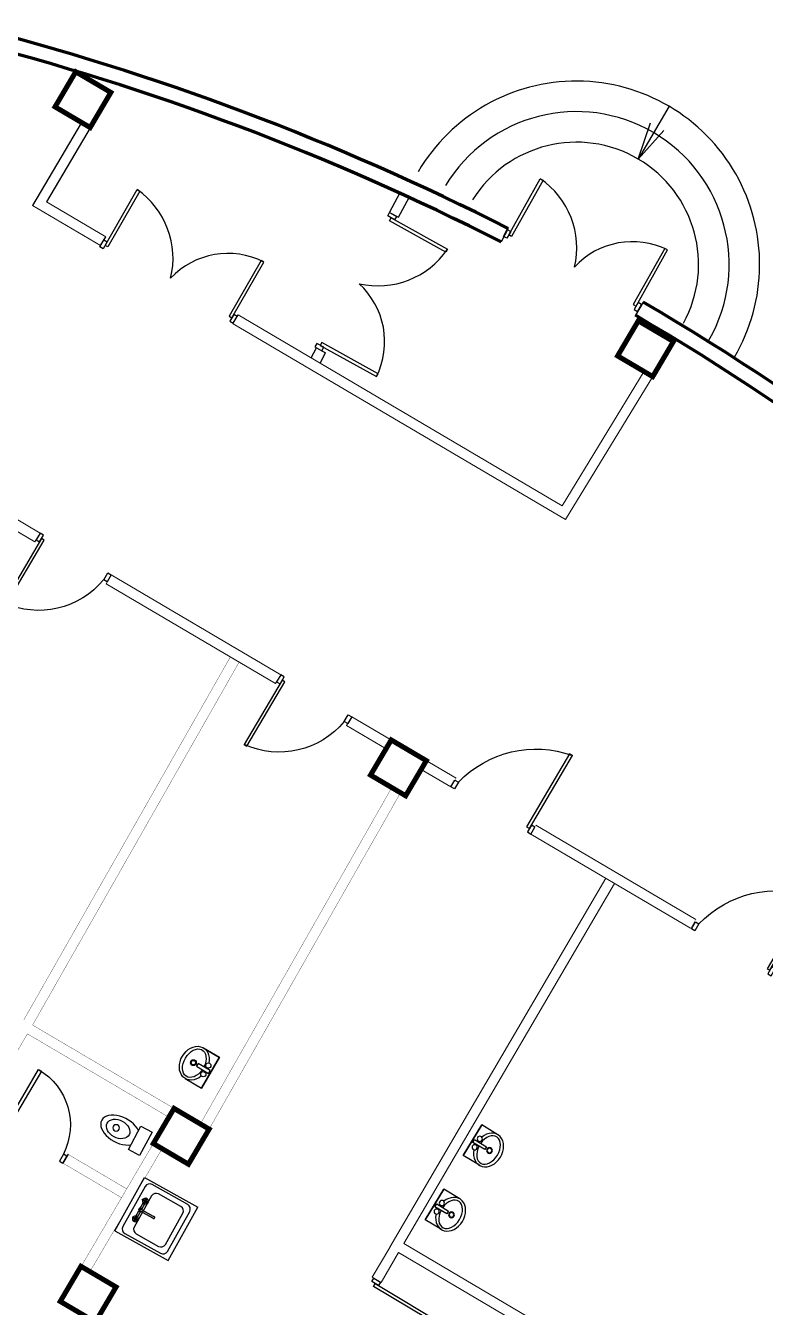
# Model space of a CAD drawing. Header units: millimetres. Extents: x 72758 to 367830, y 150032 to 293149.
# Drawn here: x 100089 to 107353, y 218219 to 230806 of the extents above; entities that cross this region are included whole.
import ezdxf

# ---------------------------------------------------------------- set-up
doc = ezdxf.new("R2010")
doc.units = ezdxf.units.MM
for name, color, linetype in [('4', 34, 'Continuous'), ('5', 150, 'Continuous'), ('columns', 192, 'Continuous')]:
    doc.layers.add(name, color=color, linetype=linetype)

# ---------------------------------------------------------------- blocks, each defined once
blk = doc.blocks.new('МОЙКА_2')
at = {"linetype": 'Continuous'}
blk.add_hatch(color=255, dxfattribs=at).paths.add_polyline_path([(8.863269777109963, -135.6666029775952, 0.117262035585161), (14.96662954709609, -130), (73.84660633876047, -130, 0.2558190745402343), (93.80000000000291, -149.9999999999854), (106.0316989645071, -147.3426152297179, 0.2956593259721962), (130, -126.1999999999825), (127.3426152297034, -113.9683010354347, 0.2956593259717331), (106.1999999999971, -90), (93.96830103544926, -92.65738477025297, 0.2522735819251192), (73.84660633876047, -110), (14.96662954709609, -110, 0.5345224838249685), (-14.96662954709609, -110), (-73.84660633876047, -110, 0.2558190745402356), (-93.80000000000291, -90), (-106.0316989644925, -92.65738477025297, 0.2956593259722126), (-130, -113.7999999999884), (-127.3426152297034, -126.0316989645507, 0.2956593259716889), (-106.1999999999971, -149.9999999999854), (-93.96830103544926, -147.3426152297179, 0.2522735819251193), (-73.84660633876047, -130), (-14.96662954709609, -130, 0.1172620355850331), (-8.863269777109963, -135.6666029775952), (-9.353074360871688, -264.6000000000058), (-10.63592373252322, -268.1245996811922), (-10.63592373252322, -271.8754003187933), (-9.353074360871688, -275.3999999999942), (-6.942106184607837, -278.2732799856894), (-3.693817547915387, -280.1486803044972), (0, -280.7999999999884), (3.693817547915387, -280.1486803044972), (6.942106184622389, -278.2732799856894), (9.353074360871688, -275.3999999999942), (10.63592373253778, -271.8754003187933), (10.63592373253778, -268.1245996811922), (8.863269777109963, -264.0162736275961)], flags=0)
at = {"color": 104, "linetype": 'Continuous', "true_color": 0x029d21}
for p, q in [((-300, 0), (300, 0)), ((-300, 0), (-300, -600)), ((300, 0), (300, -600)), ((-275, -100), (-275, -500)), ((225, -49.99999999998545), (-225, -49.99999999998545)), ((-130, -126.1999999999825), (-130, -113.7999999999884)), ((-126.4620193830051, -114.0240721057635), (-130, -113.7999999999884)), ((-126.4620193830051, -126.4341204441735), (-126.4620193830051, -113.5658795558265)), ((-121.5379806169949, -113.5658795558265), (-121.5379806169949, -126.4341204441735)), ((-106.9499214380048, -115.2598383089353), (-121.5379806169949, -114.3359278942226)), ((-106.9499214380048, -124.7401616910647), (-121.5379806169949, -125.6640721057629)), ((-108.3708659010008, -118.523990489819), (-107.3612159320037, -115.75)), ((-108.3708659010008, -121.4760095101665), (-108.3708659010008, -118.523990489819)), ((-107.3612159320037, -124.2499999999854), (-108.3708659010008, -121.4760095101665)), ((-107.3612159320037, -115.75), (-105.4636946819955, -113.4886222334899)), ((-105.4636946819955, -126.5113777664956), (-107.3612159320037, -124.2499999999854)), ((-93.56587955579744, -93.53798061748967), (-106.4341204439988, -93.53798061748967)), ((-106.4341204439988, -98.46201938251033), (-93.56587955579744, -98.46201938251033)), ((-93.80000000000291, -90), (-106.1999999999971, -90)), ((-105.9759278940037, -93.53798061748967), (-106.1999999999971, -90)), ((-104.7388901119994, -113.0701561199239), (-105.6640721059957, -98.46201938251033)), ((-105.4636946819955, -113.4886222334899), (-102.9071712180012, -112.0126127233088)), ((-102.9071712180012, -112.0126127233088), (-100, -111.5)), ((-100, -111.5), (-97.09282878169324, -112.0126127233088)), ((-97.09282878169324, -112.0126127233088), (-94.53630531769886, -113.4886222334899)), ((-95.2611098875932, -113.0701561199239), (-94.33592789419345, -98.46201938251033)), ((-94.53630531769886, -113.4886222334899), (-92.63878406780714, -115.75)), ((-92.63878406780714, -124.2499999999854), (-94.53630531769886, -126.5113777664956)), ((-94.02407210579258, -93.53798061748967), (-93.80000000000291, -90)), ((-93.05007856199518, -115.2598383089353), (-78.46201938249578, -114.3359278942226)), ((-93.05007856199518, -124.7401616910647), (-78.46201938249578, -125.6640721057629)), ((-92.63878406780714, -115.75), (-91.62913409940666, -118.523990489819)), ((-91.62913409940666, -121.4760095101665), (-92.63878406780714, -124.2499999999854)), ((-91.62913409940666, -118.523990489819), (-91.62913409940666, -121.4760095101665)), ((-78.46201938249578, -126.4341204441735), (-78.46201938249578, -113.5658795558265)), ((-73.84660633880412, -110), (-14.96662954709609, -110)), ((-73.53798061750422, -113.5658795558265), (-73.53798061750422, -126.4341204441735)), ((-73.53798061750422, -114.0240721057635), (-70, -113.7999999999884)), ((-70, -113.7999999999884), (-70, -126.1999999999825)), ((-7.794228634054889, -115.5), (-8.863269777109963, -118.4371664009814)), ((-8.863269777109963, -118.4371664009814), (-8.863269777109963, -264.016273627989)), ((-5.785088487173198, -113.1056000119133), (-7.794228634054889, -115.5)), ((-3.078181289922213, -111.5427664129238), (-5.785088487173198, -113.1056000119133)), ((0, -110.9999999999854), (-3.078181289922213, -111.5427664129238)), ((3.078181289936765, -111.5427664129238), (0, -110.9999999999854)), ((5.78508848718775, -113.1056000119133), (3.078181289936765, -111.5427664129238)), ((7.794228634054889, -115.5), (5.78508848718775, -113.1056000119133)), ((8.863269777109963, -118.4371664009814), (7.794228634054889, -115.5)), ((8.863269777109963, -264.016273627989), (8.863269777109963, -118.4371664009814)), ((14.96662954709609, -110), (73.84660633880412, -110)), ((70, -113.7999999999884), (70, -126.1999999999825)), ((73.53798061750422, -114.0240721057635), (70, -113.7999999999884)), ((73.53798061750422, -113.5658795558265), (73.53798061750422, -126.4341204441735)), ((78.46201938251033, -126.4341204441735), (78.46201938251033, -113.5658795558265)), ((93.05007856199518, -115.2598383089353), (78.46201938251033, -114.3359278942226)), ((93.05007856199518, -124.7401616910647), (78.46201938251033, -125.6640721057629)), ((92.63878406780714, -115.75), (91.62913409940666, -118.523990489819)), ((91.62913409940666, -118.523990489819), (91.62913409940666, -121.4760095101665)), ((91.62913409940666, -121.4760095101665), (92.63878406780714, -124.2499999999854)), ((94.53630531769886, -113.4886222334899), (92.63878406780714, -115.75)), ((92.63878406780714, -124.2499999999854), (94.53630531769886, -126.5113777664956)), ((93.56587955579744, -93.53798061748967), (106.4341204439988, -93.53798061748967)), ((106.4341204439988, -98.46201938251033), (93.56587955579744, -98.46201938251033)), ((93.80000000000291, -90), (106.1999999999971, -90)), ((94.02407210580714, -93.53798061748967), (93.80000000000291, -90)), ((95.2611098875932, -113.0701561199239), (94.335927894208, -98.46201938251033)), ((97.0928287817078, -112.0126127233088), (94.53630531769886, -113.4886222334899)), ((100, -111.5), (97.0928287817078, -112.0126127233088)), ((102.9071712180012, -112.0126127233088), (100, -111.5)), ((105.4636946819955, -113.4886222334899), (102.9071712180012, -112.0126127233088)), ((104.7388901119994, -113.0701561199239), (105.6640721059957, -98.46201938251033)), ((107.3612159320037, -115.75), (105.4636946819955, -113.4886222334899)), ((105.4636946819955, -126.5113777664956), (107.3612159320037, -124.2499999999854)), ((105.9759278940037, -93.53798061748967), (106.1999999999971, -90)), ((106.9499214380048, -115.2598383089353), (121.5379806169949, -114.3359278942226)), ((106.9499214380048, -124.7401616910647), (121.5379806169949, -125.6640721057629)), ((108.3708659010008, -118.523990489819), (107.3612159320037, -115.75)), ((107.3612159320037, -124.2499999999854), (108.3708659010008, -121.4760095101665)), ((108.3708659010008, -121.4760095101665), (108.3708659010008, -118.523990489819)), ((121.5379806169949, -113.5658795558265), (121.5379806169949, -126.4341204441735)), ((126.4620193830051, -126.4341204441735), (126.4620193830051, -113.5658795558265)), ((126.4620193830051, -114.0240721057635), (130, -113.7999999999884)), ((130, -126.1999999999825), (130, -113.7999999999884)), ((275, -500), (275, -100)), ((-225, -200), (-225, -450)), ((175, -149.9999999999854), (-175, -149.9999999999854)), ((-126.4620193830051, -125.975927894222), (-130, -126.1999999999825)), ((-93.56587955579744, -141.5379806174897), (-106.4341204439988, -141.5379806174897)), ((-106.4341204439988, -146.4620193824958), (-93.56587955579744, -146.4620193824958)), ((-105.9759278940037, -146.4620193824958), (-106.1999999999971, -149.9999999999854)), ((-106.1999999999971, -149.9999999999854), (-93.80000000000291, -149.9999999999854)), ((-104.7388901119994, -126.9298438800615), (-105.6640721059957, -141.5379806174897)), ((-102.9071712180012, -127.9873872766766), (-105.4636946819955, -126.5113777664956)), ((-100, -128.5), (-102.9071712180012, -127.9873872766766)), ((-97.09282878169324, -127.9873872766766), (-100, -128.5)), ((-94.53630531769886, -126.5113777664956), (-97.09282878169324, -127.9873872766766)), ((-95.2611098875932, -126.9298438800615), (-94.33592789419345, -141.5379806174897)), ((-94.02407210579258, -146.4620193824958), (-93.80000000000291, -149.9999999999854)), ((-73.84660633880412, -130), (-14.96662954709609, -130)), ((-73.53798061750422, -125.975927894222), (-70, -126.1999999999825)), ((14.96662954709609, -130), (73.84660633880412, -130)), ((73.53798061750422, -125.975927894222), (70, -126.1999999999825)), ((93.56587955579744, -141.5379806174897), (106.4341204439988, -141.5379806174897)), ((106.4341204439988, -146.4620193824958), (93.56587955579744, -146.4620193824958)), ((94.02407210580714, -146.4620193824958), (93.80000000000291, -149.9999999999854)), ((106.1999999999971, -149.9999999999854), (93.80000000000291, -149.9999999999854)), ((95.2611098875932, -126.9298438800615), (94.335927894208, -141.5379806174897)), ((94.53630531769886, -126.5113777664956), (97.0928287817078, -127.9873872766766)), ((97.0928287817078, -127.9873872766766), (100, -128.5)), ((100, -128.5), (102.9071712180012, -127.9873872766766)), ((102.9071712180012, -127.9873872766766), (105.4636946819955, -126.5113777664956)), ((104.7388901119994, -126.9298438800615), (105.6640721059957, -141.5379806174897)), ((105.9759278940037, -146.4620193824958), (106.1999999999971, -149.9999999999854)), ((126.4620193830051, -125.975927894222), (130, -126.1999999999825)), ((225, -450), (225, -200)), ((-9.353074360871688, -264.6000000000058), (-10.63592373249412, -268.1245996809885)), ((-10.63592373249412, -268.1245996809885), (-10.63592373249412, -271.875400318997)), ((-10.63592373249412, -271.875400318997), (-9.353074360871688, -275.3999999999942)), ((-9.353074360871688, -275.3999999999942), (-6.942106184607837, -278.273279985995)), ((-6.942106184607837, -278.273279985995), (-3.693817547915387, -280.1486803040025)), ((-3.693817547915387, -280.1486803040025), (0, -280.7999999999884)), ((0, -280.7999999999884), (3.693817547915387, -280.1486803040025)), ((3.693817547915387, -280.1486803040025), (6.942106184607837, -278.273279985995)), ((6.942106184607837, -278.273279985995), (9.353074360871688, -275.3999999999942)), ((10.63592373249412, -268.1245996809885), (9.353074360871688, -264.6000000000058)), ((9.353074360871688, -275.3999999999942), (10.63592373249412, -271.875400318997)), ((10.63592373249412, -271.875400318997), (10.63592373249412, -268.1245996809885)), ((-175, -500), (175, -500)), ((-300, -600), (300, -600)), ((-225, -549.9999999999854), (225, -549.9999999999854))]:
    blk.add_line(p, q, dxfattribs=at)
blk.add_circle((0, -120), 0.1799999999930151, dxfattribs=at)
for centre, radius, start, end in [((-225, -100), 50, 90, 180), ((-100, -120), 27.99999999999744, 102.440041042998, 167.5599589580469), ((-100, -120), 28.00000000000287, 12.44004104208071, 77.55995895799656), ((0, -120), 17.99999999999669, 299.49870423111, 240.5012957688709), ((100, -120), 27.99999999999347, 102.4400410419935, 167.5599589579076), ((100, -120), 28.00000000000454, 12.44004104195798, 77.55995895700657), ((225, -100), 50, 0, 90), ((-175, -200), 50, 90, 180), ((-100, -120), 28.00000000000454, 192.440041041958, 257.5599589569928), ((-100, -120), 27.99999999999347, 282.4400410419935, 347.5599589578951), ((100, -120), 28.000000000006, 192.4400410421098, 257.5599589580096), ((100, -120), 27.99999999999744, 282.440041042998, 347.5599589580323), ((175, -200), 50, 0, 90), ((-225, -500), 50, 180, 270), ((-175, -450), 50, 180, 270), ((175, -450), 50, 270, 360), ((225, -500), 50, 270, 360)]:
    blk.add_arc(centre, radius, start, end, dxfattribs=at)
blk = doc.blocks.new('Z$W@#52')
at = {"layer": 'columns', "lineweight": 0, "ltscale": 2000, "const_width": 50}
blk.add_lwpolyline([(21.53718579444103, 237.3432156166527), (224.6487432743888, 581.9381883283204), (569.243715985911, 378.8266308484599), (366.1321585060796, 34.23165813692322), (21.53718579455744, 237.3432156167983)], dxfattribs=at)
blk = doc.blocks.new('Z$W@#1548')
at = {"layer": '5', "linetype": 'Continuous', "ltscale": 2500}
blk.add_line((455.9240123830605, 500.3638539412059), (455.9240123821401, 0), dxfattribs=at)
for points in [[(191.6633826729012, 500.3638539412059), (455.9240123830605, 500.3638539412059)], [(191.6633826729012, 500.1266409573145), (455.9240123830605, 500.1266409573145)], [(455.9240123830605, 0), (455.9240123830605, 500.3638539412059)], [(434.3433146531097, 273.4795847740024), (238.3658959244713, 273.4795847740024)], [(238.3658959244713, 273.4795847740024), (238.3658959244713, 227.2481231086422)], [(238.3658959244713, 227.2481231086422), (434.3433146531097, 227.2481231086422)], [(434.3433146531097, 227.2481231086422), (434.3433146531097, 273.4795847740024)], [(191.6633826729012, 0), (455.9240123830605, 0)]]:
    blk.add_lwpolyline(points, dxfattribs=at)
for centre, radius in [((176.7733598455889, 249.7886004177853), 40.82111214782344), ((176.7733598455889, 249.7886004177853), 30.82111214782344), ((378.3496958776013, 320.5366586693563), 36.42457516299328), ((378.3496958776013, 180.4414079198614), 36.42457516299328)]:
    blk.add_circle(centre, radius, dxfattribs=at)
at = {"layer": '5', "linetype": 'Continuous', "ltscale": 2500, "extrusion": (0, 0, -1)}
for major_axis, ratio, start_param, end_param in [((-5.681651616549831e-11, 250.0633204784444), 0.7760822392178964, 2.002072519005743, 7.419320920129742), ((-2.286454693021843e-10, 216.4062869521303), 0.6661353664344177, 1.676420223309838, 7.745564261500943), ((8.772558359243043e-09, 250.0633204570291), 0.7760822392835873, 1.432506514006646, 1.477017592250542), ((-1.902244761647678e-08, 250.0633204379054), 0.7760822393419238, 1.662161065881041, 1.705705147530379)]:
    blk.add_ellipse((191.6633826726684, 250.0633204786573), major_axis=major_axis, ratio=ratio, start_param=start_param, end_param=end_param, dxfattribs=at)
blk = doc.blocks.new('санузел')
at = {"layer": '5', "linetype": 'Continuous', "ltscale": 2500}
for p, q in [((-25664.59012755944, 14505.72111938929), (-26033.57388843521, 14505.72111938929)), ((-26033.57388843521, 14505.72111938929), (-26033.57388843521, 14327.79611069325)), ((-25664.59012755944, 14327.79611069348), (-25664.59012755944, 14505.72111938929)), ((-26033.57388843521, 14327.79611069325), (-25664.59012755944, 14327.79611069348))]:
    blk.add_line(p, q, dxfattribs=at)
blk.add_circle((-25849.08200799726, 14799.57668418752), 45.20793321003905, dxfattribs=at)
at = {"layer": '5', "linetype": 'Continuous', "ltscale": 2500, "extrusion": (0, 0, -1)}
blk.add_ellipse((-25849.08200799726, 14735.79220938205), major_axis=(-5.976812260195257e-11, 293.8555647981121), ratio=0.6148935024924459, start_param=3.813012184991537, end_param=8.753358429367886, dxfattribs=at)
blk.add_ellipse((-25849.08200799726, 14767.57222673844), major_axis=(-1.677047104508271e-10, -174.5674048992805), ratio=0.7109723299385036, dxfattribs=at)
blk = doc.blocks.new('Z$W@#14180')
at = {"layer": '4', "linetype": 'Continuous'}
for points in [[(39.0110000007553, 39.0110000007553), (39.0110000007553, 870.9892000129839), (70.21980000135954, 870.9892000129839), (70.21980000135954, 39.0110000007553)], [(0, 78.0220000015106), (39.0110000007553, 78.0220000015106), (39.0110000007553, 0), (0, 0)], [(910.0002000137465, 78.0220000015106), (870.9892000129912, 78.0220000015106), (870.9892000129912, 0), (910.0002000137465, 0)]]:
    blk.add_lwpolyline(points, close=True, dxfattribs=at)
blk.add_arc((-150.101864360855, -158.8141113444726), 1047.023655678246, 13.07341657879566, 79.59415538205263, dxfattribs=at)
blk = doc.blocks.new('Z$W@#29337')
at = {"layer": '4', "linetype": 'Continuous'}
for points in [[(39.0110000007553, 39.0110000007553), (39.0110000007553, 770.9892000129839), (70.21980000135954, 770.9892000129839), (70.21980000135954, 39.0110000007553)], [(0, 78.0220000015106), (39.0110000007553, 78.0220000015106), (39.0110000007553, 0), (0, 0)], [(810.0002000137465, 78.0220000015106), (770.9892000129912, 78.0220000015106), (770.9892000129912, 0), (810.0002000137465, 0)]]:
    blk.add_lwpolyline(points, close=True, dxfattribs=at)
blk.add_arc((-45.20517554855905, -49.62579068745981), 824.9250433745183, 8.901639349489432, 84.1404947526145, dxfattribs=at)
blk = doc.blocks.new('A$C132F51F1')
at = {"layer": '4', "linetype": 'Continuous'}
for points in [[(809.9998380215875, 860.0000049639748), (-0.0001619784052309, 860.0000049639748), (-0.0001619784052309, 820.0000049639748), (809.9998380215875, 820.0000049639748)], [(759.9998380215839, 910.0000049639748), (759.9998380215839, 860.0000049639748), (859.9998380215839, 860.0000049639748), (859.9998380215839, 910.0000049639748)], [(759.9998380215839, 4.9639820645e-06), (759.9998380215839, 50.00000496398206), (859.9998380215839, 50.00000496398206), (859.9998380215839, 4.9639820645e-06)]]:
    blk.add_lwpolyline(points, close=True, dxfattribs=at)
blk.add_arc((809.9998380215875, 860.0000049639748), 809.9999999999927, 180, 266.4609735409952, dxfattribs=at)
blk = doc.blocks.new('Z$W@#29020')
at = {"layer": '4', "linetype": 'Continuous'}
for points in [[(39.0110000007553, 39.0110000007553), (39.0110000007553, 670.9892000129912), (70.21980000135954, 670.9892000129912), (70.21980000135954, 39.0110000007553)], [(1470.988999999245, 39.0110000007553), (1470.988999999245, 670.9892000129912), (1439.780199998641, 670.9892000129912), (1439.780199998641, 39.0110000007553)], [(0, 78.0220000015106), (39.0110000007553, 78.0220000015106), (39.0110000007553, 0), (0, 0)], [(1510, 78.0220000015106), (1470.988999999245, 78.0220000015106), (1470.988999999245, 0), (1510, 0)]]:
    blk.add_lwpolyline(points, close=True, dxfattribs=at)
for centre, radius, start, end in [((-36.25775735126808, -150.5550467944995), 824.985051559026, 16.08529784736746, 84.76525338000684), ((1507.77339466149, -100.3644804247597), 772.2302713669878, 92.73025867799409, 166.6439487331755)]:
    blk.add_arc(centre, radius, start, end, dxfattribs=at)

msp = doc.modelspace()

# ---------------------------------------------------------------- linework, layer by layer
at = {"color": 0, "linetype": 'Continuous', "ltscale": 2000}
for p, q in [((100848.9312958905, 230018.926659938), (100292.6923926381, 229075.2229531389)), ((106407.3020719896, 230013.4821754536), (106103.7820625269, 229495.9151712349)), ((100636.6359680482, 229855.6867974894), (100155.7657600903, 229039.8520993311)), ((106103.7820625269, 229495.9151712349), (106225.9864846628, 229852.5837417385)), ((106103.7820625269, 229495.9151712349), (106355.3985681274, 229776.6918157125)), ((103662.6445158582, 228970.6497686925), (103767.5163358433, 229165.4774483005)), ((103750.6983020912, 228923.252187213), (103855.5701220754, 229118.079866821)), ((103663.3274020833, 228970.2821847769), (103750.6983020912, 228923.252187213)), ((100824.8027956925, 228645.507535208), (100875.5806850625, 228731.6562783858)), ((104826.2028085032, 228814.1201875918), (104758.5932119341, 228681.137827131)), ((106152.7167147632, 228089.9819286885), (106077.2546667849, 227960.9985645106)), ((102127.885444875, 227882.4299990246), (102176.4818353272, 227964.8776551271)), ((102893.7024912305, 227542.132647181), (102946.8762532465, 227640.9172460484)), ((102946.8762532465, 227640.9172460484), (103034.9300394795, 227593.5196645689)), ((102979.9161346183, 227491.3165042559), (103034.9300394786, 227593.5196645689))]:
    msp.add_line(p, q, dxfattribs=at)
at = {"color": 0, "lineweight": 0, "ltscale": 2000}
for p, q in [((100824.8027956925, 228645.507535208), (100155.7657600903, 229039.8520993311)), ((100875.5806850625, 228731.6562783858), (100292.6923926381, 229075.2229531389)), ((105356.4508737029, 226090.5367178815), (102176.4818353272, 227964.8776551271)), ((105390.5618138557, 225954.3527050615), (102125.7039459563, 227878.7289119493)), ((106161.281563203, 227411.1283380725), (105356.4508737029, 226090.5367178815)), ((106246.6729081284, 227359.086833369), (105390.5618138557, 225954.3527050615)), ((100181.0736486364, 225736.3467930239), (99601.38297871046, 226078.0287215179)), ((100231.8515380063, 225822.4955362026), (99652.16086808043, 226164.1774646957)), ((100231.8515380063, 225822.4955362026), (100181.0736486364, 225736.3467930239)), ((100930.0281593205, 225410.9754846031), (100879.2502699505, 225324.8267414253)), ((102543.1258575396, 224344.1033159243), (100879.2502699505, 225324.8267414253)), ((102593.9037469096, 224430.2520591021), (100930.0281593205, 225410.9754846031)), ((102593.9037469096, 224430.2520591021), (102543.1258575396, 224344.1033159243)), ((103240.9861893962, 223932.769692014), (103292.0803682237, 224018.7320075026)), ((103628.2676959756, 223704.4977895962), (103240.9861893962, 223932.769692014)), ((104315.8540647581, 223415.2981605902), (103292.0803682237, 224018.7320075026)), ((104265.0761753881, 223329.1494174125), (103972.8626686867, 223501.3862321163)), ((106669.5677070079, 222027.9696108522), (105099.8077999858, 222953.2192657609)), ((106618.7898114641, 221941.8208713131), (105049.029904442, 222867.0705262218)), ((103665.405142937, 218809.3243869189), (105786.1186141811, 222432.6148675745)), ((103802.0682421691, 218844.850572831), (105872.2677616767, 222381.8367398922)), ((103492.585965329, 218514.0586239612), (103664.5326412368, 218807.8336965703)), ((103803.608851771, 218847.4827417592), (106715.2988224794, 217125.725957104)), ((103579.0575398767, 218463.8313707281), (103750.6817887324, 218757.0555688869)), ((103751.7090514862, 218758.8106722562), (106664.5209331095, 217039.5772139263)), ((100431.2716254295, 218280.5387231717), (100632.3722231464, 218621.7219421007)), ((103579.0575398767, 218463.8313707281), (103491.3511155603, 218514.7758898642))]:
    msp.add_line(p, q, dxfattribs=at)
at = {"color": 0, "ltscale": 2000}
msp.add_line((100505.8059802317, 219721.7461313587), (100455.0280908617, 219635.5973881809), dxfattribs=at)
at = {"color": 0, "lineweight": 0, "ltscale": 2000}
for points in [[(102099.2306257534, 224605.7445441075, 3, 3, 0), (100070.6197859879, 221040.7551268749, 0, 0, 0)], [(102185.3595222106, 224554.978352814, 3, 3, 0), (100156.7825013941, 220989.9690019786, 0, 0, 0)], [(103684.3958908619, 223323.1797336536, 3, 3, 0), (101804.806489111, 220020.0738867195, 0, 0, 0)], [(103770.5272716536, 223272.4120780407, 3, 3, 0), (101890.9692045181, 219969.2877618224, 0, 0, 0)], [(95863.74281496475, 213655.2064138986, 3.000000000000001, 3.000000000000001, 0), (100106.9147975418, 220904.7688185917, 0, 0, 0)], [(101495.5963424362, 220086.2505761236, 3, 3, 0), (101495.5963424362, 220086.2505761236, 3, 3, 0), (100106.9147975418, 220904.7688185917, 0, 0, 0)], [(100106.9147608533, 220904.7687559081, 3, 3, 0), (100384.1367597013, 220741.3682526723, 0, 0, 0)], [(100156.782501395, 220989.9690019796, 3.000000000000001, 3.000000000000001, 0), (100157.9008032699, 220991.8796478976, 0, 0, 0)], [(100157.4152918794, 220991.0810642624, 3, 3, 0), (101546.3742318061, 220172.3993193023, 0, 0, 0)], [(100157.4152559546, 220991.081001129, 3, 3, 0), (100434.9146490704, 220827.51699585, 0, 0, 0)], [(101343.2626743262, 219827.8043465903, 3.000000000000001, 3.000000000000001, 0), (100634.5915001632, 218620.6188408882, 0, 0, 0)], [(101429.5009539808, 219777.1786700795, 3.000000000000001, 3.000000000000001, 0), (100720.6509755246, 218569.6885803053, 0, 0, 0)], [(101084.7927045181, 219380.4791232981, 3, 3, 0), (101084.7927045181, 219380.4791232981, 3, 3, 0), (100505.8059802317, 219721.7461313587, 0, 0, 0)], [(101034.0148151481, 219294.3303801203, 3, 3, 0), (100455.0280908617, 219635.5973881809, 0, 0, 0)]]:
    msp.add_lwpolyline(points, format="xyseb", dxfattribs=at)
at = {"color": 0, "lineweight": 0, "ltscale": 2000, "const_width": 3}
for points in [[(104315.8540989022, 223415.2982185185), (104265.0762033585, 223329.1494789794)], [(105099.8077999858, 222953.2192657609), (105049.029904442, 222867.0705262218)], [(106669.5677070079, 222027.9696108522), (106618.7898114641, 221941.8208713131)]]:
    msp.add_lwpolyline(points, dxfattribs=at)
at = {"color": 0, "linetype": 'Continuous', "lineweight": 100, "ltscale": 2000}
for centre, radius, start, end in [((93225.53066155792, 205986.3515917445), 25606.30026627091, 63.06112025341339, 75.75765843169798), ((93216.35035577523, 205978.5219573863), 25468.2574488268, 63.05074910122116, 75.73393232608478), ((93225.53066155792, 205986.3515917445), 25606.30026627091, 32.68668175102037, 59.67900528249171), ((93216.35035577523, 205978.5219573863), 25468.2574488268, 32.69219446769002, 59.67012211779555)]:
    msp.add_arc(centre, radius, start, end, dxfattribs=at)
at = {"color": 0, "linetype": 'Continuous', "ltscale": 2000}
for radius, start, end in [(1800, 329.5393460112201, 149.6828508175195), (1500, 330.2651722826666, 148.9570245166171), (1200, 331.1858556679478, 148.0363411862776)]:
    msp.add_arc((105496.7420436024, 228460.7811627975), radius, start, end, dxfattribs=at)

# ---------------------------------------------------------------- block references
at = {"color": 0, "lineweight": 0, "ltscale": 2000}
for p in [(100356.6525527194, 229770.677249983), (105880.5407496226, 227324.8551752325), (103454.396842071, 223208.7083444456), (101321.7254885315, 219590.4611309739), (100407.7234798727, 218039.7837537723)]:
    msp.add_blockref('Z$W@#52', p, dxfattribs=at)
at = {"color": 0, "linetype": 'Continuous', "lineweight": 50, "ltscale": 2000}
for p, rotation in [((100817.5713817767, 228632.88123398), 330.1991012529274), ((104780.7204155076, 228736.3272647262), 330.738041255234), ((103663.3274020833, 228970.2821847769), 240.9064550949267)]:
    msp.add_blockref('Z$W@#29020', p, dxfattribs=dict(at, rotation=rotation))
at = {"color": 0, "lineweight": 0, "ltscale": 2000, "xscale": -1}
for name, p, rotation in [('Z$W@#29337', (100231.5659777365, 225822.6638514586), 149.4839999975468), ('Z$W@#29337', (102593.6181866397, 224430.420374359), 149.4839999975468), ('Z$W@#14180', (105049.1204158469, 222867.2240860202), 329.4839999982999), ('Z$W@#14180', (107410.2907203819, 221475.5004219879), 329.4839999982999)]:
    msp.add_blockref(name, p, dxfattribs=dict(at, rotation=rotation))
at = {"color": 0, "ltscale": 1000}
for p, xscale, yscale, zscale, rotation in [((101541.281222202, 220533.328195191), 0.7000000000503932, 0.7000000000503932, 0.7000000000503932, 329.6391405884647), ((104659.1128933813, 219545.3683707956), -0.6999999999738807, 0.6999999999534339, 0.7, 328.8088029029324), ((104286.4140359975, 218914.0080207652), -0.6999999999738807, 0.6999999999534339, 0.7, 328.8088029029324)]:
    msp.add_blockref('Z$W@#1548', p, dxfattribs=dict(at, xscale=xscale, yscale=yscale, zscale=zscale, rotation=rotation))
at = {"color": 0, "linetype": 'Continuous', "ltscale": 2000, "xscale": -0.7802200000104429, "yscale": 0.780220000015106, "zscale": 0.78022, "rotation": 59.51569261255241}
msp.add_blockref('A$C132F51F1', (100795.3488336197, 220213.7095262138), dxfattribs=at)
at = {"color": 0, "xscale": -0.699999999818557, "yscale": 0.6999999999534339, "zscale": 0.7, "rotation": 61.9509112814424}
msp.add_blockref('санузел', (101612.4343653062, 199140.4927975331), dxfattribs=at)
at = {"color": 0, "linetype": 'Continuous', "rotation": 60.79894450366458}
msp.add_blockref('МОЙКА_2', (101110.3993580194, 219233.60523922), dxfattribs=at)
at = {"color": 0, "lineweight": 0, "ltscale": 2000, "rotation": 239.1580713700822}
msp.add_blockref('Z$W@#14180', (103507.1735207924, 218505.5854020249), dxfattribs=at)

doc.saveas('drawing.dxf')
